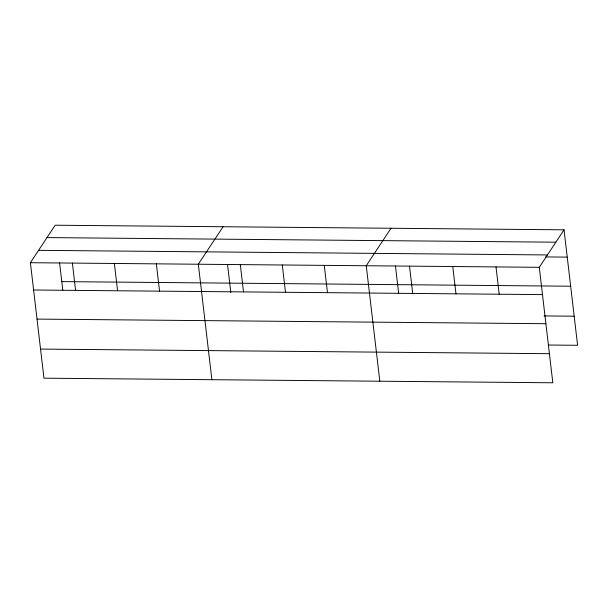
<?xml version="1.0" encoding="UTF-8"?>
<svg xmlns="http://www.w3.org/2000/svg" width="608" height="608" viewBox="0 0 608 608"><rect width="100%" height="100%" fill="white"/><g stroke="black" fill="none" stroke-linecap="round" stroke-linejoin="round"><path stroke-width="0.91" d="M564.034 229.824L539.273 267.315L552.832 382.782L43.966 378.176L30.4 262.709L55.168 225.218L564.034 229.824L577.6 345.291L548.454 345.025M223.09 226.738L198.33 264.229L211.888 379.696M391.02 228.258L366.252 265.749L379.818 381.216M46.991 237.591L555.864 242.197M38.57 250.336L547.443 254.942M545.619 256.926L567.241 257.123M30.4 262.709L539.273 267.315M61.788 281.61L570.661 286.216M33.607 290.008L542.48 294.614M544.092 315.924L574.18 316.198M37.027 319.101L545.893 323.714M40.546 349.083L549.419 353.689M496.014 266.92L499.221 294.226M452.762 266.532L455.97 293.831M409.511 266.137L412.718 293.444M395.443 265.878L398.635 293.079M324.269 265.369L327.476 292.668M282.287 264.989L285.494 292.288M240.312 264.609L243.519 291.908M227.514 264.358L230.82 292.501M156.347 263.849L159.554 291.148M114.365 263.469L117.572 290.768M72.382 263.089L75.59 290.388M59.584 262.838L62.784 290.039"/></g></svg>
